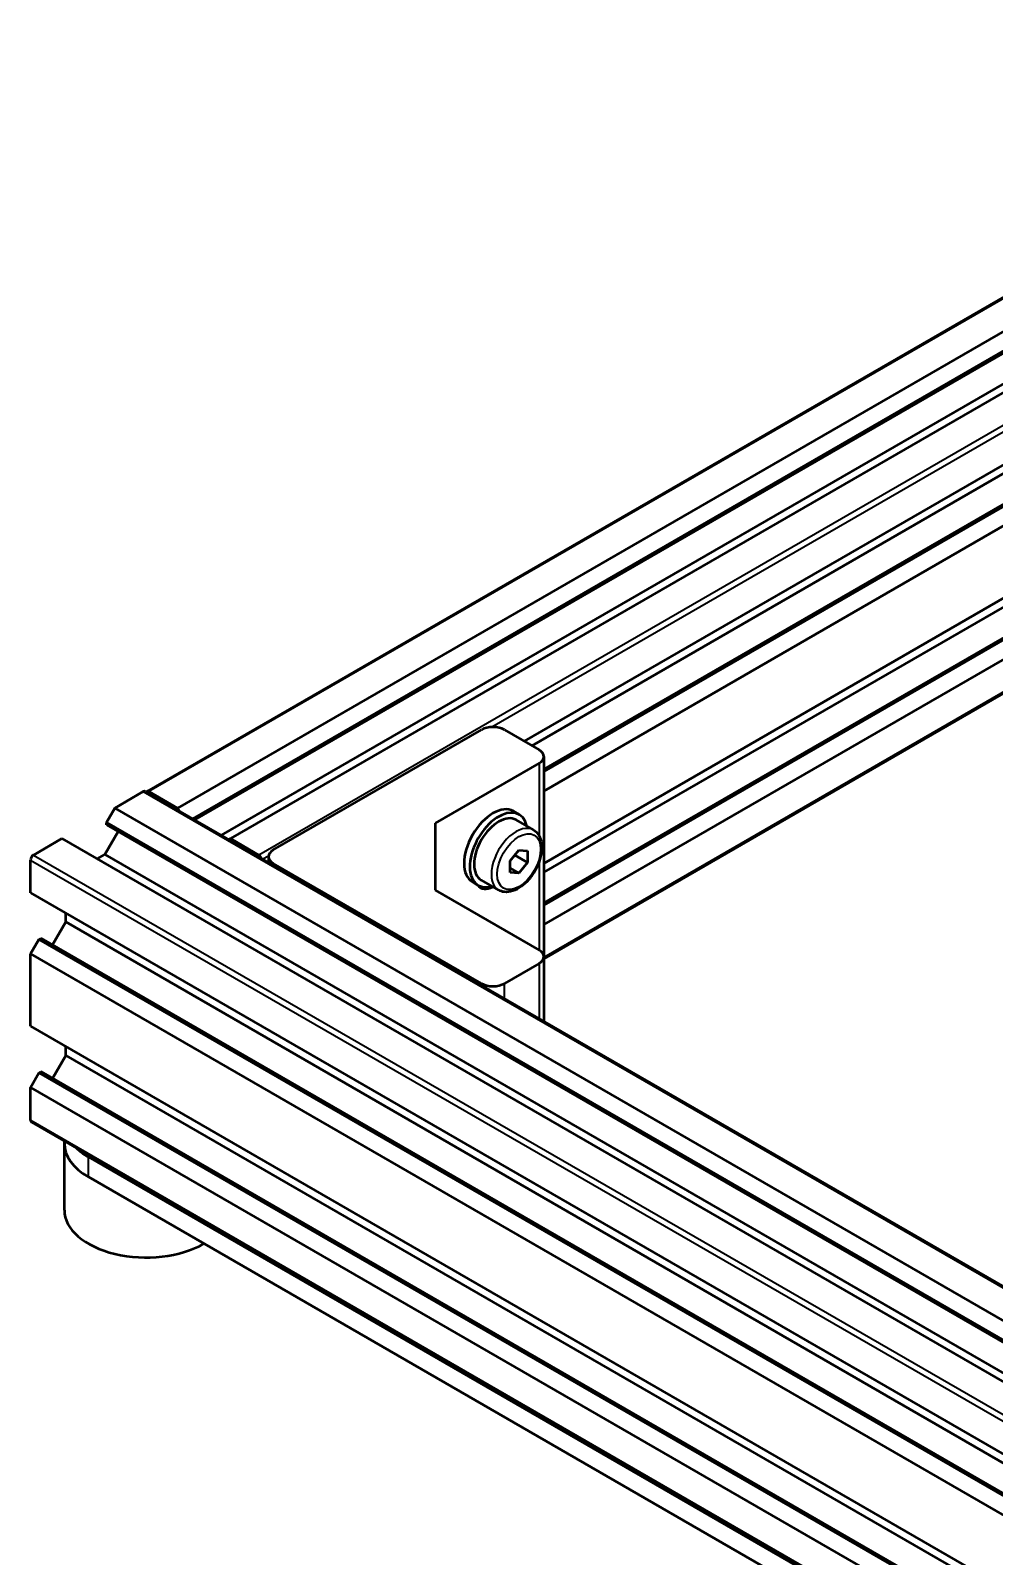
# Model space of a CAD drawing. Header units: millimetres. Extents: x -2015 to 3360, y -4745 to 2376.
# Drawn here: x 1100.9 to 1218.8, y 659.3 to 846.1 of the extents above; entities that cross this region are included whole.
import ezdxf

# ---------------------------------------------------------------- set-up
doc = ezdxf.new("R2010")
doc.units = ezdxf.units.MM
doc.header["$LTSCALE"] = 8
doc.layers.add('Visible (ISO)', color=7, linetype='Continuous', lineweight=50)
doc.layers.add('Visible Narrow (ISO)', color=7, linetype='Continuous', lineweight=35)

msp = doc.modelspace()

# ---------------------------------------------------------------- linework, layer by layer
at = {"layer": 'Visible (ISO)'}
for p, q in [((1348.89, 867.44), (1161.26, 759.11)), ((1348.89, 866.36), (1162.19, 758.57)), ((1349.89, 863.19), (1163.67, 755.68)), ((1350.14, 863.05), (1163.67, 755.4)), ((1352.19, 861.87), (1163.67, 753.02)), ((1359.05, 856.97), (1163.67, 744.17)), ((1359.05, 855.9), (1163.67, 743.09)), ((1359.05, 852.15), (1163.67, 739.35)), ((1359.05, 851.87), (1163.67, 739.07)), ((1359.05, 849.5), (1163.67, 736.69)), ((1269.39, 842.05), (1115.1, 752.98)), ((1273.02, 839.96), (1118.83, 750.94)), ((1275.07, 838.77), (1120.68, 749.64)), ((1275.32, 838.63), (1120.93, 749.49)), ((1278.56, 836.76), (1124.17, 747.62)), ((1279.49, 836.22), (1125.31, 747.2)), ((1221.42, 765.85), (1163.67, 732.5)), ((1130.56, 745.81), (1156.01, 760.5)), ((1158.84, 760.5), (1163.08, 758.05)), ((1163.08, 756.42), (1150.35, 749.07)), ((1163.67, 757.24), (1163.67, 732.74)), ((1111.17, 750.94), (1114.65, 752.95)), ((1114.9, 752.98), (1237.47, 682.21)), ((1118.83, 750.94), (1115.35, 752.95)), ((1110.14, 749.16), (1111.17, 750.94)), ((1111.17, 750.94), (1233.85, 680.11)), ((1119.04, 750.58), (1118.83, 750.94)), ((1110.14, 748.88), (1110.14, 749.16)), ((1110.14, 749.16), (1231.79, 678.92)), ((1110.14, 748.88), (1231.55, 678.78)), ((1150.35, 749.07), (1150.35, 740.91)), ((1159.93, 750.55), (1160.63, 750.14)), ((1162.38, 748.26), (1160.26, 749.49)), ((1101.21, 745.19), (1104.69, 747.2)), ((1104.69, 747.2), (1230.61, 674.5)), ((1109.94, 745.25), (1111.56, 748.06)), ((1125.31, 747.2), (1125.1, 747.08)), ((1128.79, 745.19), (1125.31, 747.2)), ((1109, 744.71), (1109.94, 745.25)), ((1109.94, 745.25), (1230.61, 675.58)), ((1159.55, 744.47), (1160.61, 745.79)), ((1160.11, 745.18), (1161.67, 744.28)), ((1160.61, 745.79), (1161.67, 745.7)), ((1161.67, 745.7), (1161.67, 744.28)), ((1100.86, 740.57), (1100.86, 744.58)), ((1129.97, 744.99), (1129.97, 744.27)), ((1156.01, 729.48), (1130.56, 744.17)), ((1159.55, 743.06), (1159.55, 744.47)), ((1159.55, 743.58), (1160.61, 742.96)), ((1161.67, 744.28), (1160.61, 742.96)), ((1154.93, 741.89), (1155.63, 741.48)), ((1158.13, 740.9), (1156.01, 742.13)), ((1160.61, 742.96), (1159.55, 743.06)), ((1100.86, 740.57), (1411.17, 561.41)), ((1150.35, 740.91), (1163.08, 733.56)), ((1105.17, 737), (1105.17, 738.08)), ((1103.55, 734.19), (1105.17, 737)), ((1105.17, 737), (1411.06, 560.39)), ((1100.86, 733.09), (1101.89, 734.87)), ((1101.89, 734.87), (1102.13, 735.01)), ((1101.89, 734.87), (1410.64, 556.61)), ((1102.13, 735.01), (1410.67, 556.87)), ((1100.86, 724.24), (1100.86, 733.09)), ((1100.86, 733.09), (1410.4, 554.37)), ((1163.67, 732.74), (1163.67, 724.82)), ((1163.08, 731.93), (1158.84, 729.48)), ((1100.86, 724.24), (1409.49, 546.05)), ((1105.17, 720.67), (1105.17, 721.75)), ((1103.55, 717.86), (1105.17, 720.67)), ((1105.17, 720.67), (1409.38, 545.03)), ((1100.86, 716.76), (1101.89, 718.54)), ((1101.89, 718.54), (1102.13, 718.68)), ((1101.89, 718.54), (1408.97, 541.25)), ((1102.13, 718.68), (1408.99, 541.51)), ((1100.86, 712.74), (1100.86, 716.76)), ((1100.86, 716.76), (1408.72, 539.01)), ((1100.96, 712.51), (1408.29, 535.07)), ((1105, 709.88), (1105, 710.18)), ((1105, 701.72), (1105, 709.88)), ((1107.93, 708.25), (1408.27, 534.85)), ((1107.93, 705.8), (1408.02, 532.54))]:
    msp.add_line(p, q, dxfattribs=at)
for centre, major_axis, start_param, end_param in [((1157.43, 759.69), (2, 0), 0.785398, 2.356194), ((1161.67, 757.24), (2, 0), 5.497787, 7.068583), ((1114.65, 752.54), (0.25, 0.433), 0, 0.785398), ((1115.35, 752.54), (-0.25, 0.433), 5.497787, 6.641505), ((1157.43, 746.22), (-2.5, -4.33), 3.141593, 6.283185), ((1158.13, 745.81), (-2.5, -4.33), 2.586782, 6.837996), ((1158.13, 745.81), (-2.13, -3.68), 3.141593, 6.283185), ((1101.21, 744.79), (0.25, 0.433), 0.785398, 2.356194), ((1128.79, 744.79), (-0.25, 0.433), 4.354069, 5.497787), ((1131.97, 744.99), (-2, 0), 5.497787, 7.068583), ((1157.43, 743.77), (-1.5, -2.6), 5.997824, 7.065108), ((1161.67, 732.74), (2, 0), 5.497787, 7.068583), ((1157.43, 730.29), (-2, 0), 0.785398, 2.356194), ((1101.21, 712.94), (-0.25, -0.433), 5.497787, 6.283185), ((1115, 709.88), (-10, 0), 0, 0.785398), ((1115, 709.88), (-10, 0), 0, 0.785398), ((1115, 712.33), (-10, 0), 0.542773, 0.785398), ((1115, 701.72), (-10, 0), 0, 2.356194)]:
    msp.add_ellipse(centre, major_axis=major_axis, ratio=0.57735, start_param=start_param, end_param=end_param, dxfattribs=at)
msp.add_open_spline([(1162.38, 748.26), (1162.61, 748.13), (1162.81, 747.94), (1163.13, 747.48), (1163.25, 747.2), (1163.4, 746.56), (1163.42, 746.18), (1163.36, 745.38), (1163.27, 744.96), (1163, 744.12), (1162.82, 743.7), (1162.37, 742.91), (1162.11, 742.54), (1161.53, 741.87), (1161.22, 741.58), (1160.55, 741.09), (1160.2, 740.91), (1159.51, 740.68), (1159.16, 740.63), (1158.58, 740.7), (1158.34, 740.78), (1158.13, 740.9)], degree=3, knots=[0.785398, 0.785398, 0.785398, 0.785398, 1.048007, 1.048007, 1.334841, 1.334841, 1.662672, 1.662672, 2.002869, 2.002869, 2.34041, 2.34041, 2.676215, 2.676215, 3.013461, 3.013461, 3.35361, 3.35361, 3.683582, 3.683582, 3.926991, 3.926991, 3.926991, 3.926991], dxfattribs=at)
at = {"layer": 'Visible Narrow (ISO)'}
for p, q in [((1348.89, 871.45), (1157.3, 760.84)), ((1269.54, 841.97), (1115.35, 752.95)), ((1282.97, 834.21), (1128.79, 745.19)), ((1221.42, 766.02), (1163.67, 732.67)), ((1163.08, 756.42), (1163.08, 747.53)), ((1114.65, 752.95), (1237.33, 682.12)), ((1101.21, 745.19), (1230.61, 670.49)), ((1100.86, 744.58), (1411.58, 565.19)), ((1129.97, 745.06), (1129.29, 744.67)), ((1130.56, 743.94), (1130.56, 744.17)), ((1163.08, 744.37), (1163.08, 733.56)), ((1163.08, 731.93), (1163.08, 725.16)), ((1156.01, 729.48), (1156.01, 729.24)), ((1158.84, 727.61), (1158.84, 729.48)), ((1100.86, 712.74), (1408.31, 535.23)), ((1107.93, 705.8), (1107.93, 708.25))]:
    msp.add_line(p, q, dxfattribs=at)
msp.add_ellipse((1160.25, 744.58), major_axis=(2.13, 3.68), ratio=0.57735, start_param=0, end_param=3.141593, dxfattribs=at)
msp.add_ellipse((1160.61, 744.38), major_axis=(-1.88, -3.25), ratio=0.57735, dxfattribs=at)

doc.saveas('drawing.dxf')
